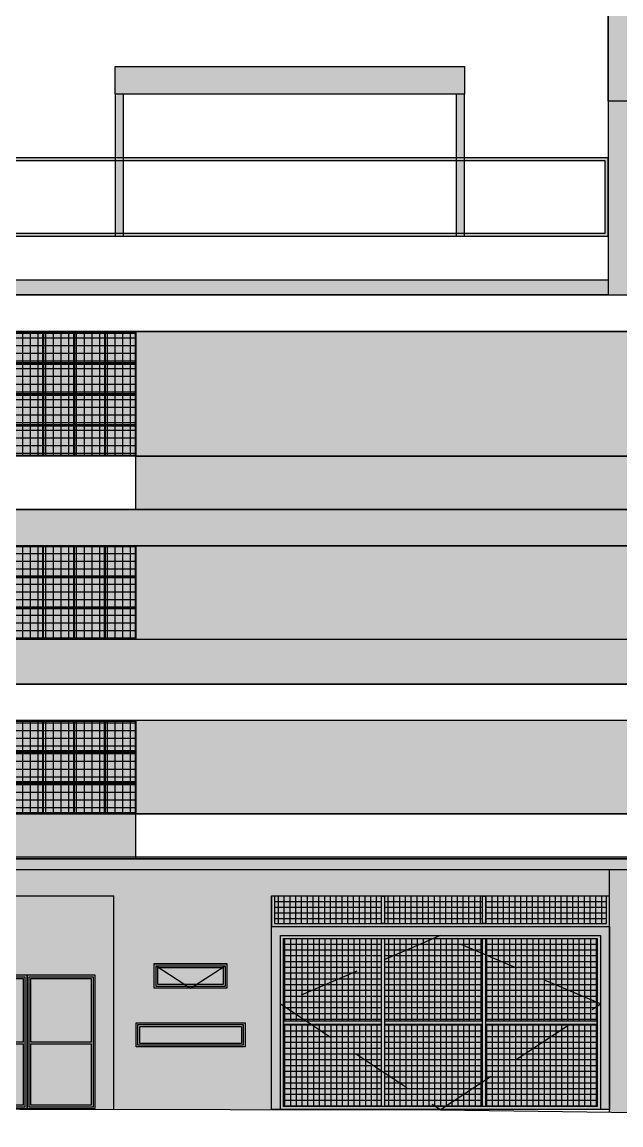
# Model space of a CAD drawing. Header units: metres. Extents: x -8872 to -7768, y 20 to 184.
# Drawn here: x -8799.33 to -8789.45, y 20.41 to 38.6 of the extents above; entities that cross this region are included whole.
import ezdxf

# ---------------------------------------------------------------- set-up
doc = ezdxf.new("R2010")
doc.units = ezdxf.units.M
doc.linetypes.add('CTE ELEV$0$DASHEDX2', pattern=[1.5, 1, -0.5])
for name, color, linetype in [('ARQ-AUX1', 1, 'Continuous'), ('CTE ELEV$0$ARQ- FRISO', 7, 'Continuous'), ('CTE ELEV$0$ARQ-AUX', 7, 'Continuous'), ('CTE ELEV$0$ARQ-AUX1', 1, 'Continuous'), ('CTE ELEV$0$ARQ-AUX3', 3, 'Continuous'), ('CTE ELEV$0$ARQ-AUX4', 6, 'Continuous'), ('CTE ELEV$0$ARQ-CAX', 1, 'Continuous'), ('CTE ELEV$0$ARQ-PRJ', 7, 'CTE ELEV$0$DASHEDX2')]:
    doc.layers.add(name, color=color, linetype=linetype)
for name, color, linetype, true_color in [('CTE ELEV$0$ARQ-REVEST', 7, 'Continuous', 0xc79471), ('CTE ELEV$0$COR CASTANHA', 7, 'Continuous', 0x92725d), ('CTE ELEV$0$COR CINZA FECHADO', 7, 'Continuous', 0x56534e), ('CTE ELEV$0$COR PLATINA', 7, 'Continuous', 0xa1a6a3), ('CTE ELEV$0$COR-CAIX', 7, 'Continuous', 0x45494e)]:
    doc.layers.add(name, color=color, linetype=linetype, true_color=true_color)

# ---------------------------------------------------------------- blocks, each defined once
blk = doc.blocks.new('CTE ELEV$0$ELEV 1 PUC')
at = {"layer": 'CTE ELEV$0$COR CINZA FECHADO', "transparency": 33554687}
h = blk.add_hatch(color=256, dxfattribs=at)
h.dxf.hatch_style = 1
h.paths.add_polyline_path([(0, 4.68), (58.14994658083924, 4.68), (58.14994658083924, 2.955000248867108), (0, 2.955000248867108)])
at = {"layer": 'CTE ELEV$0$COR PLATINA', "transparency": 33554687}
h = blk.add_hatch(color=256, dxfattribs=at)
h.dxf.hatch_style = 1
h.paths.add_polyline_path([(0, -0.2400858969618085), (58.14994658083924, -0.2400858969495943), (58.14994658083924, 2.955000248867108), (0, 2.955000248854894)])
at = {"layer": 'CTE ELEV$0$ARQ-AUX3'}
blk.add_line((0, 4.68), (0, 0.7199998826359035, 1.72024317098666e-06), dxfattribs=at)
at = {"layer": 'CTE ELEV$0$COR CINZA FECHADO'}
blk.add_lwpolyline([(0, 4.68), (58.14994658083924, 4.68), (58.14994658083924, 2.955000248867108), (0, 2.955000248867108)], close=True, dxfattribs=at)
at = {"layer": 'CTE ELEV$0$COR PLATINA', "elevation": 3.688385969673145e-05}
blk.add_lwpolyline([(0, -0.2400858969618085), (58.14994658083924, -0.2400858969495943), (58.14994658083924, 2.955000248867108), (0, 2.955000248854894)], close=True, dxfattribs=at)
blk = doc.blocks.new('CTE ELEV$0$v portao veiculos')
at = {"layer": 'CTE ELEV$0$ARQ-AUX'}
h = blk.add_hatch(dxfattribs=at)
h.set_pattern_fill('NET', scale=0.03)
h.set_pattern_definition([(0, (0, 0), (0, 0.09524999999999999), []), (90, (0, 0), (-0.09524999999999999, 5.832380380939269e-18), [])])
h.paths.add_polyline_path([(1.816807069813947, 2.534017368473904), (1.81680706981561, 2.984017368473904), (0.05000000000000016, 2.984017368473904), (0.05000000000000016, 2.534017368473904)])
h.paths.add_polyline_path([(3.483614139629562, 2.534017368473904), (3.483614139631225, 2.984017368473904), (1.86680706981561, 2.984017368473904), (1.866807069813948, 2.534017368473904)], flags=17)
h.paths.add_polyline_path([(5.528450651693694, 2.534017368473904), (5.528450651693694, 2.984017368473904), (3.533614139631225, 2.984017368473904), (3.533614139629563, 2.534017368473904)], flags=17)
h = blk.add_hatch(dxfattribs=at)
h.set_pattern_fill('NET', scale=0.03)
h.set_pattern_definition([(0, (0.199999999999168, 2.152008684236948), (0, 0.09524999999999999), []), (90, (0.199999999999168, 2.152008684236948), (-0.09524999999999999, 5.832380380939269e-18), [])])
h.paths.add_polyline_path([(1.816807069814794, 0.9240173684739049), (1.81680706981561, 2.284017368473905), (0.1999999999999994, 2.284017368473905), (0.1999999999991828, 0.924017368473905)])
h.paths.add_polyline_path([(0.1999999999991532, 0.8740173684739043), (0.1999999999983366, -0.4859826315260956), (1.816807069813947, -0.4859826315260956), (1.816807069814764, 0.8740173684739044)])
h.paths.add_polyline_path([(1.866807069814765, 0.8740173684739043), (1.866807069813948, -0.4859826315260956), (3.483614139629562, -0.4859826315260951), (3.483614139630379, 0.8740173684739043)])
h.paths.add_polyline_path([(3.483614139630409, 0.924017368473905), (3.483614139631224, 2.284017368473905), (1.866807069815611, 2.284017368473905), (1.866807069814794, 0.924017368473905)])
h.paths.add_polyline_path([(5.378409245109563, 0.9240173684739049), (5.37840924511038, 2.284017368473905), (3.533614139631226, 2.284017368473905), (3.533614139630409, 0.9240173684739049)])
h.paths.add_polyline_path([(3.53361413963038, 0.8740173684739042), (3.533614139629563, -0.4859826315260956), (5.378409245108717, -0.4859826315260951), (5.378409245109533, 0.8740173684739043)])
at = {"layer": 'CTE ELEV$0$COR-CAIX', "transparency": 33554687}
h = blk.add_hatch(color=256, dxfattribs=at)
h.dxf.hatch_style = 1
h.paths.add_polyline_path([(0, 2.484017368473904), (5.578450651693694, 2.484017368473904), (5.578450651693694, 2.984017368473904), (0, 2.984017368473904)])
h = blk.add_hatch(color=256, dxfattribs=at)
h.dxf.hatch_style = 1
h.paths.add_polyline_path([(0, 2.484017368473904), (5.578409245108716, 2.484017368473904), (5.578409245107885, -0.535982631526096), (-8.313350008393172e-13, -0.535982631526096)])
blk.add_lwpolyline([(-1.662670001678634e-12, -0.535982631526096), (0.1499999999983359, -0.5359826315261755)])
at = {"layer": 'CTE ELEV$0$ARQ-AUX'}
for points in [[(-1.662670001678634e-12, -0.535982631526096), (0, 2.484017368473904), (5.578409245110379, 2.484017368473904), (5.578409245108716, -0.535982631526096)], [(0.1499999999983359, -0.535982631526096), (0.1499999999999986, 2.334017368473905), (5.42840924511038, 2.334017368473905), (5.428409245108718, -0.535982631526096)]]:
    blk.add_lwpolyline(points, dxfattribs=at)
at = {"layer": 'CTE ELEV$0$ARQ-CAX'}
for points in [[(0, 2.484017368473904), (5.578450651693694, 2.484017368473904), (5.578450651693694, 2.984017368473904), (0, 2.984017368473904)], [(0.05, 2.534017368473904), (5.528450651693694, 2.534017368473904), (5.528450651693694, 2.984017368473904), (0.05000000000000027, 2.984017368473904)], [(1.81680706981561, 2.984017368473904), (1.86680706981561, 2.984017368473904), (1.866807069813948, 2.534017368473904), (1.816807069813947, 2.534017368473904)], [(3.483614139631225, 2.984017368473904), (3.533614139631225, 2.984017368473904), (3.533614139629563, 2.534017368473904), (3.483614139629562, 2.534017368473904)], [(0, 2.484017368473904), (5.578409245108716, 2.484017368473904), (5.578409245108716, -0.535982631526096), (0, -0.535982631526096)], [(0.1499999999999986, 2.334017368473905), (5.42840924511038, 2.334017368473905), (5.428409245108718, -0.535982631526096), (0.1499999999983359, -0.535982631526096)], [(0.1999999999999993, 2.284017368473905), (5.37840924511038, 2.284017368473905), (5.378409245108717, -0.4859826315260953), (0.1999999999983366, -0.4859826315260953)], [(1.81680706981561, 2.284017368473905), (1.866807069815611, 2.284017368473905), (1.866807069813948, -0.4859826315260953), (1.816807069813947, -0.4859826315260953)], [(3.483614139631225, 2.284017368473905), (3.533614139631226, 2.284017368473905), (3.533614139629563, -0.4859826315260953), (3.483614139629562, -0.4859826315260953)], [(0.199999999999168, 0.8740173684739043), (1.816807069814779, 0.8740173684739043), (1.816807069814779, 0.924017368473905), (0.199999999999168, 0.924017368473905)], [(1.866807069814779, 0.8740173684739043), (3.48361413963039, 0.8740173684739043), (3.48361413963039, 0.924017368473905), (1.866807069814779, 0.924017368473905)], [(3.533614139630394, 0.8740173684739043), (5.378409245109548, 0.8740173684739043), (5.378409245109548, 0.924017368473905), (3.533614139630394, 0.924017368473905)]]:
    blk.add_lwpolyline(points, close=True, dxfattribs=at)
at = {"layer": 'CTE ELEV$0$ARQ-PRJ'}
blk.add_lwpolyline([(2.789204622555189, 2.334017368473905), (0.1499999999999986, 1.205000000000002), (2.789204622553527, -0.535982631526096), (5.42840924511038, 1.205000000000002)], close=True, dxfattribs=at)
blk = doc.blocks.new('*U732')
at = {"layer": 'CTE ELEV$0$COR-CAIX', "transparency": 33554687}
h = blk.add_hatch(color=256, dxfattribs=at)
h.dxf.hatch_style = 1
h.paths.add_polyline_path([(1.12499999999971, 0.0449999999995776), (0, 0.0449999999995776), (0, -2.155000000000189), (1.12499999999971, -2.155000000000189)])
h = blk.add_hatch(color=254, dxfattribs=at)
h.dxf.hatch_style = 1
h.paths.add_polyline_path([(0.06000000000000227, -1.055000023596474), (1.064999999999707, -1.055000023596474), (1.064999999999707, -0.01500000000042478), (0.06000000000000227, -0.01500000000042478)])
h.paths.add_polyline_path([(0.06000000000000227, -2.095000000000191), (1.064999999999707, -2.095000000000191), (1.064999999999707, -1.08500002359645), (0.06000000000000227, -1.08500002359645)])
at = {"layer": 'CTE ELEV$0$ARQ-CAX'}
for points in [[(1.12499999999971, 0.0449999999995776), (0, 0.0449999999995776), (0, -2.155000000000189), (1.12499999999971, -2.155000000000189)], [(1.094999999999708, 0.01499999999957646), (0.03000000000000114, 0.01499999999957646), (0.03000000000000114, -2.125000000000188), (1.094999999999708, -2.125000000000188)]]:
    blk.add_lwpolyline(points, close=True, dxfattribs=at)
for points in [[(1.064999999999707, -1.055000023596474), (1.064999999999707, -0.01500000000042467), (0.06000000000000227, -0.01500000000042467), (0.06000000000000227, -1.055000023596474)], [(0.06000000000000227, -1.055000023596474), (1.064999999999707, -1.055000023596474)], [(0.06000000000000227, -1.08500002359645), (0.06000000000000227, -2.095000000000191), (1.064999999999707, -2.095000000000191), (1.064999999999707, -1.08500002359645)], [(0.06000000000000227, -1.08500002359645), (1.064999999999707, -1.08500002359645)]]:
    blk.add_lwpolyline(points, dxfattribs=at)
blk = doc.blocks.new('CTE ELEV$0$v cx entrada 1pv')
at = {"layer": 'CTE ELEV$0$COR-CAIX', "transparency": 33554687}
h = blk.add_hatch(color=256, dxfattribs=at)
h.dxf.hatch_style = 1
h.paths.add_polyline_path([(2.892246288526294, 2.199950050342431), (1.502246312810556, 2.199949513484174), (1.502246312817832, 3.552713678800501e-15), (2.892246288540846, 5.368581459386235e-07)])
h = blk.add_hatch(color=256, dxfattribs=at)
h.dxf.hatch_style = 1
h.paths.add_polyline_path([(2.347246312803875, 2.169949833413853), (1.532246312810756, 2.169949553594055), (1.532246312817577, 1.158687013003146e-08), (2.347246352920776, 3.263634278383165e-07)])
h.paths.add_polyline_path([(2.317246283416357, 2.13995032111292), (1.562246312810728, 2.139949593703822), (1.56224496194848, 1.099999980515862), (2.317246302642421, 1.100000047741811)], flags=16)
h.paths.add_polyline_path([(1.562243572051855, 0.0300000802160445), (2.317246322424016, 0.03000079482217788), (2.317246303566796, 1.050000028257732), (1.562244922979446, 1.04999999999999)], flags=16)
h.paths.add_polyline_path([(2.832246288537262, 2.139947728723445), (2.832246288537262, 2.139949279055849), (2.377246332803854, 2.139950362530181), (2.377246332803854, 1.163146923857127)])
h.paths.add_polyline_path([(2.832246288531167, 2.139947728710361), (2.377246332803854, 1.163146923857127), (2.377246332803854, 1.100000029308285), (2.832244937669997, 1.09999894583717)])
h.paths.add_polyline_path([(2.832244898700934, 1.049998945834027), (2.377246322636158, 1.05000002819907), (2.37724632239303, 1.037101943369186), (2.832243593010425, 0.06415470652355637)])
h.paths.add_polyline_path([(2.377246322028035, 1.037101944149675), (2.377246303409269, 0.03000086412758929), (2.832243547775206, 0.03000045663477402), (2.832243593010425, 0.06415470652355659)])
h = blk.add_hatch(color=254, dxfattribs=at)
h.dxf.hatch_style = 1
h.paths.add_polyline_path([(2.317246293029431, 2.139950321112929), (1.562245627621067, 2.139950253886926), (1.562245627621067, 1.099999980515921), (2.317246293029431, 1.10000004774181)])
h.paths.add_polyline_path([(2.832246288537262, 1.099998945833953), (2.377246332803854, 1.100000029308285), (2.377246332803854, 2.139950362530181), (2.832246288537262, 2.139949279055849)])
h.paths.add_polyline_path([(2.377246303409212, 0.03000084793668556), (2.832244918154529, 0.029999765571596), (2.832244918154529, 1.04999894583398), (2.377246322636158, 1.05000002819907)])
h.paths.add_polyline_path([(2.317246303197127, 1.050000028257732), (1.562243572051855, 1.04999999999994), (1.562243572051855, 0.03000008021604472), (2.317246322424073, 0.03000010847383727)])
at = {"layer": 'CTE ELEV$0$ARQ-CAX'}
blk.add_line((2.377246332803854, 1.100000029308285), (2.832246288537262, 1.099998945833953, 4.318356316324864e-06), dxfattribs=at)
at = {"layer": 'CTE ELEV$0$ARQ-CAX', "flags": 128}
for points in [[(2.892246288526294, 2.199950050342431), (1.502246312810556, 2.199949513484174), (1.502246312817832, 3.552713678800501e-15), (2.892246288540846, 5.368581459386235e-07), (2.89224628853357, 2.199950050342431)], [(2.317246293029431, 2.139950321112929), (1.562246312810728, 2.139949593703822), (1.56224496194848, 1.099999980515885)], [(2.317246283416357, 2.139950321112928), (2.317246302642421, 1.100000047741811)], [(2.347246312803865, 2.169950337501996), (2.347246352920767, 8.240177979956798e-07)], [(2.377246342416929, 2.139950362530181), (2.377246323190862, 1.100000029308285)], [(2.832244937669997, 1.099998945833955), (2.832246288534079, 2.139949970122665), (2.390660583690707, 2.13995036228223)], [(1.562244922979446, 1.049999999999939), (1.562243572051855, 0.03000008021604472), (2.317246322424058, 0.0300007948221781)], [(2.317246303566796, 1.050000028257732), (2.317246322424016, 0.0300007948221781)], [(2.377246322266488, 1.05000002819907), (2.377246303409269, 0.03000086412759018)], [(2.377246303409212, 0.03000086412758929), (2.832243547775206, 0.03000045663477424), (2.832244898700934, 1.04999894583398)]]:
    blk.add_lwpolyline(points, dxfattribs=at)
blk.add_lwpolyline([(2.862246288533824, 2.169950010232491), (1.532246312810756, 2.169949553594055), (1.532246312817577, -7.554021941302835e-07), (2.862246288540645, -2.987637581775004e-07)], close=True, dxfattribs=at)
at = {"layer": 'CTE ELEV$0$ARQ-CAX', "lineweight": -2}
for points in [[(2.317246293029431, 2.139950321112929), (1.562245627621067, 2.139950253886926), (1.562245627621067, 1.099999980515921), (2.317246293029431, 1.10000004774181)], [(2.832246288537262, 1.099998945833953), (2.377246332803854, 1.100000029308285), (2.377246332803854, 2.139950362530181), (2.832246288537262, 2.139949279055849)], [(2.317246303197127, 1.050000028257732), (1.562243572051855, 1.04999999999994), (1.562243572051855, 0.03000008021604472), (2.317246322424073, 0.03000010847383727)], [(2.377246303409212, 0.03000084793668556), (2.832244918154529, 0.029999765571596), (2.832244918154529, 1.04999894583398), (2.377246322636158, 1.05000002819907)]]:
    blk.add_lwpolyline(points, close=True, dxfattribs=at)
at = {"layer": 'CTE ELEV$0$ARQ-PRJ'}
for points in [[(1.562245627621067, 2.139950253886926), (2.347832121041112, 1.100000047989761), (1.532246312817577, -7.554021941302835e-07)], [(2.832246973737155, 2.139949199720967), (2.347832121041112, 1.100000047989761), (2.862246288540645, -1.809568153543495e-06)]]:
    blk.add_lwpolyline(points, dxfattribs=at)
for p in [(2.89224628853357, 2.15499999999733), (4.017246288533279, 2.15499999999733)]:
    blk.add_blockref('*U732', p)
blk = doc.blocks.new('CTE ELEV$0$v cx al 28')
at = {"layer": 'CTE ELEV$0$COR-CAIX', "transparency": 33554687}
h = blk.add_hatch(color=256, dxfattribs=at)
h.dxf.hatch_style = 1
h.paths.add_polyline_path([(-1.799999999992725, 0.3999999540326105), (-1.165972207672894e-09, 0.3999999540326105), (0, 0), (-1.799999998826753, 0)])
h = blk.add_hatch(color=254, dxfattribs=at)
h.dxf.hatch_style = 1
h.paths.add_polyline_path([(-0.0600000011659747, 0.3399999540326117), (-1.739999999992722, 0.3399999540326117), (-1.73999999882675, 0.06000000000000227), (-0.06000000000000227, 0.06000000000000227)])
at = {"layer": 'CTE ELEV$0$ARQ-CAX'}
for points in [[(-1.799999999992725, 0.3999999540326105), (-1.165972207672894e-09, 0.3999999540326105), (0, 0), (-1.799999998826753, 0)], [(-1.769999999992724, 0.3699999540326111), (-0.03000000116597334, 0.3699999540326111), (-0.03000000000000114, 0.03000000000000114), (-1.769999998826751, 0.03000000000000114)], [(-1.739999999992722, 0.3399999540326117), (-0.06000000116597448, 0.3399999540326117), (-0.06000000000000227, 0.06000000000000227), (-1.73999999882675, 0.06000000000000227)]]:
    blk.add_lwpolyline(points, close=True, dxfattribs=at)
blk = doc.blocks.new('CTE ELEV$0$V AL46')
at = {"layer": 'CTE ELEV$0$COR-CAIX', "transparency": 33554687}
h = blk.add_hatch(color=256, dxfattribs=at)
h.dxf.hatch_style = 1
h.paths.add_polyline_path([(-1.199999999992713, 0.4000000000000306), (-1.165972207672894e-09, 0.4000000000000306), (0, 0), (-1.19999999882674, 0)])
h = blk.add_hatch(color=254, dxfattribs=at)
h.dxf.hatch_style = 1
h.paths.add_polyline_path([(-1.12378378372953, 0.3400000000000354), (-1.13999999999271, 0.3400000000000354), (-1.139999998826738, 0.06000000000000227), (-0.6924324319397451, 0.06000000000000227)])
h.paths.add_polyline_path([(-0.07621621724007877, 0.3400000000000354), (-1.12378378372953, 0.3400000000000354), (-0.6924324319397451, 0.06000000000000227), (-0.5075675672651485, 0.06000000000000227)])
h.paths.add_polyline_path([(-0.06000000116597437, 0.3400000000000354), (-0.07621621724007865, 0.3400000000000354), (-0.5075675672651485, 0.06000000000000227), (-0.06000000000000238, 0.06000000000000229)])
at = {"layer": 'CTE ELEV$0$ARQ-CAX'}
for points in [[(-1.199999999992713, 0.4000000000000306), (-1.165972207672894e-09, 0.4000000000000306), (0, 0), (-1.19999999882674, 0)], [(-1.169999999992712, 0.370000000000033), (-0.03000000116597334, 0.370000000000033), (-0.03000000000000114, 0.03000000000000114), (-1.169999998826739, 0.03000000000000114)], [(-1.13999999999271, 0.3400000000000354), (-0.06000000116597448, 0.3400000000000354), (-0.06000000000000227, 0.06000000000000227), (-1.139999998826738, 0.06000000000000227)]]:
    blk.add_lwpolyline(points, close=True, dxfattribs=at)
at = {"layer": 'CTE ELEV$0$ARQ-PRJ'}
blk.add_lwpolyline([(-1.169999999992712, 0.370000000000033), (-0.5999999994133702, 0), (-0.03000000116597334, 0.370000000000033)], dxfattribs=at)
blk = doc.blocks.new('CTE ELEV$0$elev 1 1andar')
at = {"layer": 'CTE ELEV$0$ARQ-REVEST', "transparency": 33554687}
h = blk.add_hatch(dxfattribs=at)
h.set_pattern_fill('AR-B816', scale=0.001)
h.set_pattern_definition([(0, (8857.50682844327, -21.20000000000005), (0, 0.2032), []), (90, (8857.50682844327, -21.20000000000005), (-0.2032, 0.2032), [0.2032, -0.2032])])
h.paths.add_polyline_path([(94.39401977426678, 3.424999999999926), (70.0557180194719, 3.424999999999926), (70.0557180194719, -0.6105894228231676), (70.71896641919193, -0.6199999999999335), (83.72315703762797, -0.6999999999999318), (94.39401977426678, -0.6253074000642158)])
h.paths.add_polyline_path([(70.0557180194719, 1.595003079844314), (68.85571801947117, 1.595003079844314), (68.85571801947117, 2.995003079844313), (70.0557180194719, 2.995003079844313), (70.0557180194719, 3.424999999999926), (67.8689761144924, 3.424999999999926), (67.8689761144924, 2.990000000000002), (67.86897660407521, 2.984017368473904), (67.86901752107588, 2.984017368473904), (67.86901752107588, 2.484017368473904), (67.8689761144924, -0.5795625805855344), (70.0557180194719, -0.6105894228231676)])
h.paths.add_polyline_path([(62.29056686938384, 2.990000000000002), (67.8689761144924, 2.990000000000002), (67.8689761144924, 3.424999999999926), (55.45055140892509, 3.424999999999926), (55.45055140892509, -0.5123691693112882), (56.08055140892429, -0.516505925182269), (56.08055140892429, 2.990000000000002), (59.69056686938347, 2.990000000000002), (59.69056686938166, 1.679999204484297), (59.69056686938166, -0.5200007955154753), (59.69056686938166, -0.5322389502525482), (62.29056686938202, -0.535982631526096)])
h.paths.add_polyline_path([(61.85563305337018, 0.8959394635533897), (61.85563305453616, 0.4959395095207775), (60.05563305571013, 0.4959395095207775), (60.05563305454416, 0.8959394635533897)], flags=16)
h.paths.add_polyline_path([(61.82563305336953, 0.8659394635533886), (61.8256330545355, 0.5259395095207786), (60.08563305570897, 0.5259395095207786), (60.085633054543, 0.8659394635533886)], flags=0)
h.paths.add_polyline_path([(61.79563305337069, 0.8359394635533874), (61.79563305453667, 0.5559395095207798), (60.11563305570962, 0.5559395095207798), (60.11563305454365, 0.8359394635533874)], flags=0)
at = {"layer": 'CTE ELEV$0$COR PLATINA', "transparency": 33554687}
h = blk.add_hatch(color=256, dxfattribs=at)
h.dxf.hatch_style = 1
h.paths.add_polyline_path([(19.35950830192814, 3.424999999999926), (129.1936998931924, 3.424999999999926), (129.1936998931924, 3.625), (19.35950830192814, 3.625)])
h = blk.add_hatch(color=256, dxfattribs=at)
h.dxf.hatch_style = 1
h.paths.add_polyline_path([(59.69056686938347, 2.990000000000002), (56.08055140892429, 2.990000000000002), (56.08055216424873, -0.5200014744401216), (57.47055213997191, -0.5200009375818659), (57.45604496021588, -0.5292313318508981), (58.58104496021588, -0.5292313318508981), (59.68738152423612, -0.5322343637460207)])
blk.add_lwpolyline([(60.35563305451853, 1.872026408805839), (61.55563305452898, 1.872026408805839), (61.55563305452898, 1.465939463553317), (60.35563305451853, 1.465939463553317)], close=True)
at = {"layer": 'CTE ELEV$0$ARQ-AUX3'}
for p, q in [((59.69056686938166, -0.535982631526096, -8.282031623781338e-06), (59.69056686938347, 2.990000000000002, -8.282031623781338e-06)), ((62.29056686938202, -0.535982631526096, -8.282031623781338e-06), (62.29056686938384, 2.990000000000002, -8.282031623781338e-06)), ((67.8689761144924, -0.5795625805855344, -1.691874427118454e-05), (67.8689761144924, 2.990000000000002, -1.691874427118454e-05))]:
    blk.add_line(p, q, dxfattribs=at)
for points in [[(56.08055140892429, 2.990000000000002), (59.69056686938347, 2.990000000000002)], [(62.29056686938202, 2.990000000000002), (67.8689761144924, 2.990000000000002)], [(-14.96515252692006, -0.04999999999997229), (58.13560793154284, -0.5299999999999621), (65.08064360636854, -0.5399999999999494), (70.71896641919193, -0.6199999999999335), (83.72315703762797, -0.6999999999999318), (115.1531755947635, -0.4799999999999613), (129.2131602465779, -0.7900000000000027), (137.3015435350171, -0.3500000000000014)]]:
    blk.add_lwpolyline(points, dxfattribs=at)
at = {"layer": 'CTE ELEV$0$ARQ-AUX4'}
blk.add_lwpolyline([(19.35950830192814, 3.424999999999926), (129.1936998931924, 3.424999999999926), (129.1936998931924, 3.625), (19.35950830192814, 3.625)], close=True, dxfattribs=at)
at = {"layer": 'Defpoints'}
blk.add_lwpolyline([(0, 3.600000000000001), (134.2720423186584, 3.600000000000001)], dxfattribs=at)
at = {"layer": 'CTE ELEV$0$ARQ-AUX'}
for name, p in [('CTE ELEV$0$v portao veiculos', (62.29056686938202, 0, -8.282031623781338e-06)), ('CTE ELEV$0$V AL46', (61.55563305452898, 1.465939463553317))]:
    blk.add_blockref(name, p, dxfattribs=at)
at = {"layer": 'CTE ELEV$0$ARQ-AUX3'}
blk.add_blockref('CTE ELEV$0$v cx entrada 1pv', (54.2387428676011, -0.5200007955126118, 8.636566367396724e-06), dxfattribs=at)
at = {"layer": 'CTE ELEV$0$ARQ-CAX'}
blk.add_blockref('CTE ELEV$0$v cx al 28', (61.85563305453616, 0.4959395095207775), dxfattribs=at)
blk = doc.blocks.new('CTE ELEV$0$V NEOREX 18')
at = {"layer": 'CTE ELEV$0$ARQ-AUX'}
h = blk.add_hatch(dxfattribs=at)
h.set_pattern_fill('NET', color=256, scale=0.04)
h.set_pattern_definition([(0, (0.2549999999999955, 0.5), (0, 0.127), []), (90, (0.2549999999999955, 0.5), (-0.127, 7.776507174585693e-18), [])])
h.paths.add_polyline_path([(0.009999999999990905, 0.5), (0.009999999999990905, 0.01000000000000156), (0.5, 0.01000000000000156), (0.5, 0.5)])
at = {"layer": 'CTE ELEV$0$COR-CAIX'}
h = blk.add_hatch(color=256, dxfattribs=at)
h.dxf.hatch_style = 1
h.paths.add_polyline_path([(0, 0.5100000000000016), (0.5099999999999909, 0.5100000000000016), (0.5099999999999909, 0), (0, 0)])
at = {"layer": 'CTE ELEV$0$ARQ-AUX'}
for points in [[(0, 0.5100000000000016), (0.5099999999999909, 0.5100000000000016), (0.5099999999999909, 0), (0, 0)], [(0.009999999999990905, 0.5), (0.5, 0.5), (0.5, 0.01000000000000156), (0.009999999999990905, 0.01000000000000156)]]:
    blk.add_lwpolyline(points, close=True, dxfattribs=at)
blk = doc.blocks.new('CTE ELEV$0$elev 1 2andar')
at = {"layer": 'CTE ELEV$0$ARQ-REVEST', "transparency": 33554687}
h = blk.add_hatch(dxfattribs=at)
h.set_pattern_fill('AR-B816', scale=0.001)
h.set_pattern_definition([(0, (8723.23478612461, -24.79999995116751), (0, 0.2032), []), (90, (8723.23478612461, -24.79999995116751), (-0.2032, 0.2032), [0.2032, -0.2032])])
h.paths.add_polyline_path([(-74.22149090973289, 0.7400000047095681), (-127.3886640844175, 0.7400000047095681), (-127.3886640844175, 4.88325326841732e-08), (-74.22149090973289, 4.88325326841732e-08)])
at = {"layer": 'CTE ELEV$0$COR PLATINA', "transparency": 33554687}
h = blk.add_hatch(color=256, dxfattribs=at)
h.dxf.hatch_style = 1
h.paths.add_polyline_path([(-1.818989403545856e-12, 2.880000000000006), (-14.83774056767652, 2.880000000000006), (-14.83774056767652, 2.280085078992446), (-127.3886640844175, 2.28008507899245), (-127.3886640844175, 0.7400000325550167), (-1.818989403545856e-12, 0.7400000325550167)])
at = {"layer": 'CTE ELEV$0$ARQ- FRISO', "elevation": 5.945466472782951e-07}
blk.add_lwpolyline([(-88.95117221767578, 2.880000000000006), (-14.83774056767652, 2.880000000000006), (-14.83774056767652, 2.280085078992446), (-88.95117221767578, 2.280085078992446)], close=True, dxfattribs=at)
at = {"layer": 'CTE ELEV$0$ARQ-REVEST', "transparency": 33554687, "elevation": -8.63671264700074e-06}
blk.add_lwpolyline([(-74.22149090973289, 0.7400000047095681), (-127.3886640844175, 0.7400000047095681), (-127.3886640844175, 4.88325326841732e-08), (-74.22149090973289, 4.88325326841732e-08)], close=True, dxfattribs=at)
at = {"layer": 'CTE ELEV$0$COR PLATINA', "elevation": 5.945466472782951e-07}
blk.add_lwpolyline([(-1.818989403545856e-12, 2.880000000000006), (-14.83774056767652, 2.880000000000006), (-14.83774056767652, 2.280085078992446), (-127.3886640844175, 2.28008507899245), (-127.3886640844175, 0.7400000325550167), (-1.818989403545856e-12, 0.7400000325550167)], close=True, dxfattribs=at)
at = {"layer": 'Defpoints'}
for points in [[(-127.3886640844175, 2.880000000000003), (0, 2.880000000000006)], [(0, 0), (-127.3886640844175, 0)]]:
    blk.add_lwpolyline(points, dxfattribs=at)
at = {"layer": 'CTE ELEV$0$ARQ-AUX1'}
for p in [(-76.26149090973377, 1.770000016277496), (-75.75149090973355, 1.770000016277496), (-75.24149090973333, 1.770000016277496), (-74.73149090973311, 1.770000016277496), (-76.26149090973377, 1.260000016277491), (-75.75149090973355, 1.260000016277491), (-75.24149090973333, 1.260000016277491), (-74.73149090973311, 1.260000016277491), (-76.26149090973377, 0.7500000162774896), (-75.75149090973355, 0.7500000162774896), (-75.24149090973333, 0.7500000162774896), (-74.73149090973311, 0.7500000162774896)]:
    blk.add_blockref('CTE ELEV$0$V NEOREX 18', p, dxfattribs=at)
blk = doc.blocks.new('CTE ELEV$0$elev 1 3andar')
at = {"layer": 'CTE ELEV$0$ARQ-REVEST', "transparency": 33554687}
h = blk.add_hatch(dxfattribs=at)
h.set_pattern_fill('AR-B816', scale=0.001)
h.set_pattern_definition([(0, (8850.623449897059, -27.67999995116752), (0, 0.2032), []), (90, (8850.623449897059, -27.67999995116752), (-0.2032, 0.2032), [0.2032, -0.2032])])
h.paths.add_polyline_path([(38.43644661497638, 0.747500016277499), (107.1009232047727, 0.74000001627752), (107.1009232047727, -0.004999908144434073), (38.43644661497638, 0.002500091855544895)])
at = {"layer": 'CTE ELEV$0$COR PLATINA', "transparency": 33554687}
h = blk.add_hatch(color=256, dxfattribs=at)
h.dxf.hatch_style = 1
h.paths.add_polyline_path([(127.3886640844175, 2.880000000000006), (107.1009232047727, 2.88000004883256), (107.1009232047727, 2.280084465040485), (10.88339509020261, 2.280085127824993), (10.88339509020261, 0.7400000162775093), (107.1009232047727, 0.737500062205303), (107.1009232047727, -0.002499954072217037), (119.1156056627115, 9.185555072122042e-08), (119.1156056627115, 0.7400000162775164), (127.3886637724463, 0.7400000162775164)])
h = blk.add_hatch(color=256, dxfattribs=at)
h.dxf.hatch_style = 1
h.paths.add_polyline_path([(67.29064122805539, 2.880000048832578), (10.88339509020079, 2.880000048832581), (10.88339509020079, 2.280085127824997), (67.29064122805539, 2.280085127824993)])
at = {"layer": 'CTE ELEV$0$ARQ-REVEST', "elevation": 5.945466472782951e-07}
blk.add_lwpolyline([(38.43644661497638, 0.747500016277499), (107.1009232047727, 0.74000001627752), (107.1009232047727, -0.004999908144434073), (38.43644661497638, 0.002500091855544895)], close=True, dxfattribs=at)
at = {"layer": 'CTE ELEV$0$COR PLATINA', "elevation": 5.945466472782951e-07}
for points in [[(127.3886640844175, 2.880000000000006), (107.1009232047727, 2.88000004883256), (107.1009232047727, 2.280084465040485), (10.88339509020261, 2.280085127824993), (10.88339509020261, 0.7400000162775093), (107.1009232047727, 0.737500062205303), (107.1009232047727, -0.002499954072217037), (119.1156056627115, 9.185555072122042e-08), (119.1156056627115, 0.7400000162775164), (127.3886637724463, 0.7400000162775164)], [(67.29064122805539, 2.880000048832578), (10.88339509020079, 2.880000048832581), (10.88339509020079, 2.280085127824997), (67.29064122805539, 2.280085127824993)]]:
    blk.add_lwpolyline(points, close=True, dxfattribs=at)
at = {"layer": 'Defpoints'}
for points in [[(0, 2.880000000000003), (127.3886640844175, 2.880000000000006)], [(127.3886640844175, 0), (0, 0)]]:
    blk.add_lwpolyline(points, dxfattribs=at)
at = {"layer": 'CTE ELEV$0$ARQ-AUX1'}
for p in [(51.12717286271436, 1.770000016277496), (51.63717286271458, 1.770000016277496), (52.1471728627148, 1.770000016277496), (52.65717286271502, 1.770000016277496), (51.12717286271436, 1.260000016277491), (51.63717286271458, 1.260000016277491), (52.1471728627148, 1.260000016277491), (52.65717286271502, 1.260000016277491), (51.12717286271436, 0.7500000162774896), (51.63717286271458, 0.7500000162774896), (52.1471728627148, 0.7500000162774896), (52.65717286271502, 0.7500000162774896)]:
    blk.add_blockref('CTE ELEV$0$V NEOREX 18', p, dxfattribs=at)
blk = doc.blocks.new('CTE ELEV$0$elev 1 4andar')
at = {"layer": 'CTE ELEV$0$COR PLATINA', "transparency": 33554687}
h = blk.add_hatch(color=256, dxfattribs=at)
h.dxf.hatch_style = 1
h.paths.add_polyline_path([(11.68120590261606, 3.479998799805344), (119.9134164751267, 3.479998799805344), (119.9134164751267, 1.419997756146774), (11.68120590261606, 1.419997756146774)])
h = blk.add_hatch(color=256, dxfattribs=at)
h.dxf.hatch_style = 1
h.paths.add_polyline_path([(53.96746730121231, 1.419997756146799), (68.02854539559485, 1.419997756146799), (68.02854539559485, 0.5399957525160666), (53.96746730121231, 0.5399957525160666)])
at = {"layer": 'CTE ELEV$0$ARQ- FRISO', "elevation": -8.282031623174646e-06}
blk.add_lwpolyline([(49.36498367513013, 4.079913720812932), (119.9134164751267, 4.079913720812932), (119.9134164751267, 3.479998799805372), (49.36498367513013, 3.479998799805372)], close=True, dxfattribs=at)
at = {"layer": 'CTE ELEV$0$ARQ- FRISO'}
blk.add_lwpolyline([(53.96746730121231, 1.419997756146813), (14.57541156179104, 1.419997756146813), (14.57541156179104, 0.5399957525160488), (53.96746730121231, 0.5399957525160488)], close=True, dxfattribs=at)
at = {"layer": 'CTE ELEV$0$COR PLATINA', "elevation": -8.282031623578369e-06}
blk.add_lwpolyline([(11.68120590261606, 3.479998799805344), (119.9134164751267, 3.479998799805344), (119.9134164751267, 1.419997756146774), (11.68120590261606, 1.419997756146774)], close=True, dxfattribs=at)
at = {"layer": 'CTE ELEV$0$COR PLATINA'}
blk.add_lwpolyline([(53.96746730121231, 1.419997756146799), (68.02854539559485, 1.419997756146799), (68.02854539559485, 0.5399957525160666), (53.96746730121231, 0.5399957525160666)], close=True, dxfattribs=at)
at = {"layer": 'CTE ELEV$0$ARQ-AUX1'}
for p in [(51.92746730121144, 2.949997756146807, -5.945466472782955e-07), (52.43746730121165, 2.949997756146807, -5.945466472782955e-07), (52.94746730121187, 2.949997756146807, -5.945466472782955e-07), (53.45746730121209, 2.949997756146807, -5.945466472782955e-07), (51.92746730121144, 2.439997756146802, -5.945466472782955e-07), (52.43746730121165, 2.439997756146802, -5.945466472782955e-07), (52.94746730121187, 2.439997756146802, -5.945466472782955e-07), (53.45746730121209, 2.439997756146802, -5.945466472782955e-07), (51.92746730121144, 1.9299977561468, -5.945466472782955e-07), (52.43746730121165, 1.9299977561468, -5.945466472782955e-07), (52.94746730121187, 1.9299977561468, -5.945466472782955e-07), (53.45746730121209, 1.9299977561468, -5.945466472782955e-07), (51.92746730121144, 1.419997756146799, -5.945466472782955e-07), (52.43746730121165, 1.419997756146799, -5.945466472782955e-07), (52.94746730121187, 1.419997756146799, -5.945466472782955e-07), (53.45746730121209, 1.419997756146799, -5.945466472782955e-07)]:
    blk.add_blockref('CTE ELEV$0$V NEOREX 18', p, dxfattribs=at)
blk = doc.blocks.new('CTE ELEV$0$pergolado')
at = {"layer": 'CTE ELEV$0$COR CASTANHA', "transparency": 33554687}
h = blk.add_hatch(color=256, dxfattribs=at)
h.dxf.hatch_style = 1
h.paths.add_polyline_path([(5.769999999998618, 2.799999751140213), (0, 2.799999751140213), (0, 2.339999751140212), (5.769999999998618, 2.339999751140212)])
at = {"layer": 'CTE ELEV$0$COR CINZA FECHADO', "transparency": 33554687}
h = blk.add_hatch(color=256, dxfattribs=at)
h.dxf.hatch_style = 1
h.paths.add_polyline_path([(5.6299999999992, 0), (5.769999999998618, 0), (5.769999999998618, 2.339999751140212), (5.6299999999992, 2.339999751140212)])
h.paths.add_polyline_path([(0, 0), (0.1399999999994179, 0), (0.1399999999994179, 2.339999751140212), (0, 2.339999751140212)])
at = {"layer": 'CTE ELEV$0$ARQ-AUX3'}
for points in [[(5.769999999998618, 2.339999751140212), (0, 2.339999751140212), (0, 2.799999751140213), (5.769999999998618, 2.799999751140213)], [(0, 0), (0.1399999999994179, 0), (0.1399999999994179, 2.339999751140212), (0, 2.339999751140212)], [(5.6299999999992, 0), (5.769999999998618, 0), (5.769999999998618, 2.339999751140212), (5.6299999999992, 2.339999751140212)]]:
    blk.add_lwpolyline(points, close=True, dxfattribs=at)
blk = doc.blocks.new('CTE ELEV')
at = {"layer": 'CTE ELEV$0$COR PLATINA', "transparency": 33554687}
h = blk.add_hatch(color=256, dxfattribs=at)
h.dxf.hatch_style = 1
h.paths.add_polyline_path([(-8839.740054806858, 34.35000374788245), (-8789.657790815185, 34.35000374788245), (-8789.657790815185, 34.09991796828475), (-8839.740054806858, 34.09991796828475)])
at = {"layer": 'CTE ELEV$0$COR-CAIX', "transparency": 33554687}
h = blk.add_hatch(color=256, dxfattribs=at)
h.dxf.hatch_style = 1
h.paths.add_polyline_path([(-8839.690054806859, 35.12000411411367), (-8789.707790815186, 35.12000411410421), (-8789.707790815184, 36.31000374785947), (-8839.690054806859, 36.31000374785947)], flags=16)
h.paths.add_polyline_path([(-8839.740054806858, 35.07000411411368), (-8789.657790815187, 35.07000411410421), (-8789.657790815185, 36.36000374785947), (-8839.740054806858, 36.36000374785947)])
at = {"layer": 'CTE ELEV$0$ARQ- FRISO', "elevation": -1.260038794768416e-05}
blk.add_lwpolyline([(-8839.740054806858, 34.35000374788245), (-8789.657790815185, 34.35000374788245), (-8789.657790815185, 34.09991796828475), (-8839.740054806858, 34.09991796828475)], close=True, dxfattribs=at)
at = {"layer": 'CTE ELEV$0$ARQ- FRISO'}
blk.add_lwpolyline([(-8723.23478612485, 25.53999994751511), (-8797.806230766315, 25.53999995587708)], dxfattribs=at)
at = {"layer": 'CTE ELEV$0$ARQ-AUX3', "elevation": -1.260038794768416e-05}
blk.add_lwpolyline([(-8839.740054806858, 33.62000424748403), (-8839.740054806858, 35.07000411412316), (-8789.657790815187, 35.07000411410421)], dxfattribs=at)
at = {"layer": 'CTE ELEV$0$ARQ-CAX', "elevation": -1.260038794768416e-05}
for points in [[(-8839.740054806858, 35.07000411411368), (-8789.657790815187, 35.07000411410421), (-8789.657790815185, 36.36000374785947), (-8839.740054806858, 36.36000374785947)], [(-8839.690054806859, 35.12000411411367), (-8789.707790815186, 35.12000411410421), (-8789.707790815184, 36.31000374785947), (-8839.690054806859, 36.31000374785947)]]:
    blk.add_lwpolyline(points, close=True, dxfattribs=at)
at = {"layer": 'CTE ELEV$0$ARQ-REVEST'}
blk.add_lwpolyline([(-8789.637852328777, 24.19000000000005), (-8789.637852328777, 24.62499999999997)], dxfattribs=at)
for name, p in [('CTE ELEV$0$ELEV 1 PUC', (-8789.657790815185, 34.34000386524656, -4.516589131990609e-05)), ('CTE ELEV$0$elev 1 4andar', (-8851.421260709474, 30.02000424748403)), ('CTE ELEV$0$elev 1 3andar', (-8850.623449897059, 27.67999995116752, -5.945466472782951e-07)), ('CTE ELEV$0$elev 1 2andar', (-8723.23478612461, 24.79999995116751, -5.945466472782951e-07)), ('CTE ELEV$0$elev 1 1andar', (-8857.50682844327, 21.20000000000005))]:
    blk.add_blockref(name, p)
at = {"layer": 'CTE ELEV$0$ARQ- FRISO'}
blk.add_blockref('CTE ELEV$0$pergolado', (-8797.797790815184, 35.07000411410663, -4.516589131990609e-05), dxfattribs=at)

msp = doc.modelspace()

# ---------------------------------------------------------------- block references
at = {"layer": 'ARQ-AUX1'}
msp.add_blockref('CTE ELEV', (0, 0), dxfattribs=at)

doc.saveas('drawing.dxf')
